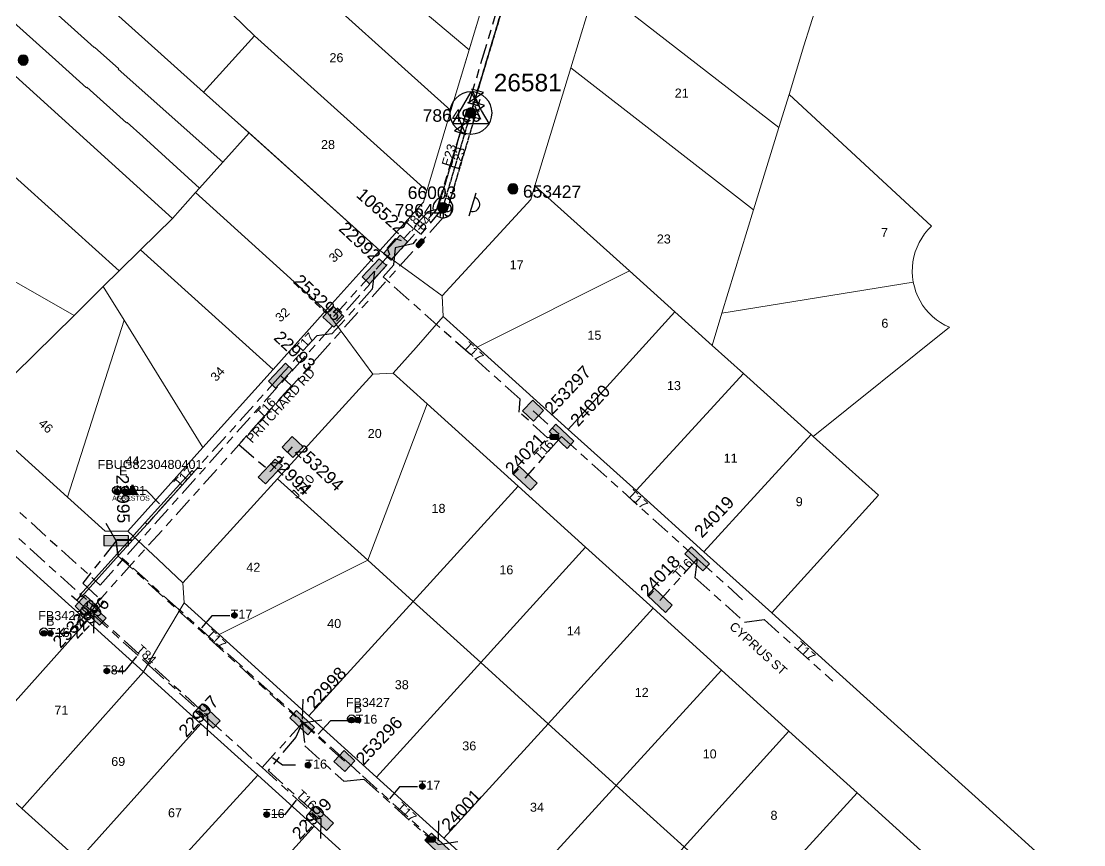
# Model space of a CAD drawing. Header units: metres. Extents: x 303351 to 304687, y 6235874 to 6237126.
# Drawn here: x 304394 to 304606.5, y 6236397.9 to 6236562.5 of the extents above; entities that cross this region are included whole.
import ezdxf
from ezdxf.enums import TextEntityAlignment as Align

# ---------------------------------------------------------------- set-up
doc = ezdxf.new("R2010")
doc.units = ezdxf.units.M
doc.linetypes.add('Cable Exist OH', pattern=[1, 1, 0])
doc.linetypes.add('Cable Exist UG', pattern=[8.2, 4, -1.2, 1.8, -1.2])
doc.layers.get('0').update_dxf_attribs({"color": 6})
for name, color, linetype, lineweight in [('Cadastre Buildings_SP_EXT', 9, 'Continuous', 5), ('Cadastre Land Parcels_SP_EXT', 9, 'Continuous', 5), ('Cadastre Roads_SP_EXT', 9, 'Continuous', 5)]:
    doc.layers.add(name, color=color, linetype=linetype, lineweight=lineweight)
for name, color, linetype in [('Duct_SP_EXT', 7, 'Continuous'), ('Equip_HV_EXT', 7, 'Continuous'), ('Equip_LV_EXT', 7, 'Continuous'), ('Equip_SP_HV_EXT', 7, 'Continuous'), ('Mains_HV_EXT', 7, 'Continuous'), ('Mains_LV_EXT', 7, 'Continuous'), ('Mains_LV_SL_EXT', 7, 'Continuous'), ('Mains_SL_EXT', 7, 'Continuous'), ('Sub_SP_TR_HV_LV_EXT', 7, 'Continuous'), ('SupportsOH_SP_TR_HV_LV_SL_EXT', 7, 'Continuous'), ('SupportsUG_SP_LV_EXT', 7, 'Continuous'), ('SupportsUG_SP_LV_SL_EXT', 7, 'Continuous'), ('Trench_SP_EXT', 7, 'Continuous')]:
    doc.layers.add(name, color=color, linetype=linetype)
doc.styles.add('COLUMN_LABEL', font='arial.ttf')
doc.styles.add('iecARIAL', font='arial.ttf', dxfattribs={"height": 2})
doc.styles.add('iecNAME', font='times.ttf')
doc.styles.add('POLE_LABEL', font='arial.ttf')
doc.styles.get("Standard").update_dxf_attribs({"font": 'arial.ttf'})

# ---------------------------------------------------------------- blocks, each defined once
blk = doc.blocks.new('SUB_POLE_EXT')
blk.add_wipeout([(0, 4.22), (0.42, 4.2), (0.83, 4.14), (1.21, 4.05), (1.62, 3.9), (1.99, 3.72), (2.35, 3.51), (2.68, 3.26), (2.99, 2.99), (3.28, 2.66), (3.52, 2.34), (3.76, 1.92), (3.9, 1.62), (4.04, 1.23), (4.18, 0.63), (4.22, 0), (4.18, -0.61), (4.06, -1.15), (3.9, -1.62), (3.58, -2.24), (3.22, -2.73), (2.97, -3.01), (2.68, -3.26), (2.36, -3.5), (2, -3.72), (1.64, -3.89), (1.25, -4.03), (0.82, -4.14), (0.42, -4.2), (0, -4.22), (-0.41, -4.2), (-0.8, -4.15), (-1.21, -4.05), (-1.62, -3.9), (-1.99, -3.73), (-2.35, -3.51), (-2.68, -3.26), (-2.96, -3.02), (-3.23, -2.72), (-3.51, -2.35), (-3.71, -2.01), (-3.91, -1.6), (-4.05, -1.21), (-4.16, -0.76), (-4.22, -0.14), (-4.21, 0.39), (-4.14, 0.83), (-4.03, 1.27), (-3.9, 1.63), (-3.71, 2.02), (-3.5, 2.37), (-3.28, 2.67), (-2.99, 2.99), (-2.68, 3.27), (-2.33, 3.52), (-1.98, 3.73), (-1.63, 3.9), (-1.2, 4.05), (-0.78, 4.15), (-0.4, 4.21)])
blk.add_line((2.16, 0.48), (2.16, 0.48, 0))
blk.add_lwpolyline([(-4.22, 0, 1), (4.22, 0, 1)], format="xyb", close=True)
blk.add_lwpolyline([(2.14, 0.52), (0, 4.22), (-3.66, -2.11), (3.66, -2.11)], close=True)
for tag, height, flags, p in [('ASSET_NUM', 3.5, 8, (2, 2)), ('STREET_CODE', 0.2, 9, (1.5, 0)), ('CONSTRUCTED_VOLTAGE', 0.2, 9, (1.5, -0.2)), ('OPERATING_VOLTAGE', 0.2, 9, (1.5, -0.6)), ('OPERATED_BY', 0.2, 9, (1.5, -0.8)), ('ORIENTATION', 0.2, 9, (1.5, -1.2)), ('OWNED_BY', 0.2, 9, (1.5, -1.4)), ('SECONDARY_VOLTAGE', 0.2, 9, (1.5, -1.6)), ('STATE', 0.2, 9, (1.5, -1.8)), ('SUBSTATION_TYPE', 0.2, 9, (1.5, -2)), ('NO_PHASES', 0.2, 9, (1.5, -0.4)), ('MAINTAINED_BY', 0.2, 9, (1.5, -1)), ('USAGE', 0.2, 9, (1.5, -2.2)), ('STREETNAME', 0.2, 9, (1.5, -2.8)), ('SUBURB', 0.2, 9, (1.5, -3)), ('Z', 0.2, 1, (1.5, -3.4)), ('LEGEND', 0.2, 9, (1.5, -2.4)), ('LOCATION', 0.2, 9, (1.5, -2.6)), ('NOTES', 0.2, 9, (1.5, -3.2))]:
    blk.add_attdef(tag, text='', height=height, dxfattribs=dict(flags=flags)).set_placement(p, align=Align.MIDDLE_LEFT)
blk = doc.blocks.new('COLUMN_EXT')
blk.add_hatch(color=256).paths.add_polyline_path([(-1.49, 1.48), (-1.49, -1.49), (1.48, -1.49), (1.48, 1.48)])
blk.add_lwpolyline([(-1.49, -1.49), (1.48, -1.49), (1.48, 1.48), (-1.49, 1.48)], close=True)
for tag, height, style, flags, p in [('ASSET_NUM', 2.5, 'COLUMN_LABEL', 8, (2, 2)), ('STRUCTURE_PLANT_NUMBER', 0.2, 'POLE_LABEL', 9, (1.81, 0.03)), ('STREET_CODE', 0.2, 'COLUMN_LABEL', 9, (1.81, -0.2))]:
    blk.add_attdef(tag, text='', height=height, dxfattribs=dict(style=style, flags=flags)).set_placement(p, align=Align.MIDDLE_LEFT)
at = {"flags": 9}
for tag, p in [('COLUMN_TYPE', (1.81, -0.4)), ('OWNED_BY', (1.81, -0.6)), ('STATE', (1.81, -0.8)), ('USAGE', (1.81, -1)), ('STREETNAME', (1.81, -1.6)), ('SUBURB', (1.81, -1.8)), ('LEGEND', (1.81, -1.2)), ('LOCATION', (1.81, -1.4)), ('NOTES', (1.81, -2))]:
    blk.add_attdef(tag, text='', height=0.2, dxfattribs=at).set_placement(p, align=Align.MIDDLE_LEFT)
at = {"flags": 1}
blk.add_attdef('Z', (1.81, -2.35), '', height=0.2, dxfattribs=at)
blk = doc.blocks.new('PILLAR_EXT')
blk.add_hatch(color=256).paths.add_polyline_path([(-2.475, 0.99), (-2.475, -0.99), (2.475, -0.99), (2.475, 0.99)])
blk.add_lwpolyline([(-2.475, -0.99), (2.475, -0.99), (2.475, 0.99), (-2.475, 0.99)], close=True)
at = {"style": 'iecARIAL', "flags": 8}
blk.add_attdef('ASSET_NUM', (1.5, 3.5), '', height=2.5, dxfattribs=at)
for tag, p, flags in [('OWNED_BY', (0, -0.2), 9), ('STATE', (0, -0.4), 9), ('SUPPORT_TYPE', (0, -0.6), 9), ('STREETNAME', (0, -1.8), 9), ('SUBURB', (0, -2), 1), ('USAGE', (0, -0.8), 9), ('LEGEND', (0, -1), 9), ('LOCATION', (0, -1.2), 9), ('NOTES', (0, -1.4), 9), ('PARENT', (0, -1.6), 9)]:
    blk.add_attdef(tag, p, '', height=0.2, dxfattribs=dict(flags=flags))
blk = doc.blocks.new('DUCT_EXT')
blk.add_circle((0, 0.8), 0.8)
at = {"flags": 1}
blk.add_attdef('Z', (0, 0), '', height=0.2, dxfattribs=at)
at = {"flags": 9}
for tag, p in [('DUCT_CODE', (0, 0)), ('XSECT_TYPE', (0, -0.2)), ('STATE', (0, -0.6)), ('FB_REFERENCE', (0, -0.4)), ('NOTES', (0, -0.8))]:
    blk.add_attdef(tag, text='', height=0.2, dxfattribs=at).set_placement(p, align=Align.MIDDLE_LEFT)
blk = doc.blocks.new('LV_OH_LINKS_DISTFUSE_EXT')
for p, q in [((0, 0), (0.96, 0)), ((3.84, 0), (4.8, 0))]:
    blk.add_line(p, q)
blk.add_lwpolyline([(3.84, -1.2), (3.84, 1.2), (0.96, -1.2), (0.96, 1.2)], close=True)
at = {"flags": 9}
for tag, p in [('ACTUAL_STATUS', (0, 0)), ('CONSTRUCTED_VOLTAGE', (0, -0.2)), ('OPERATING_VOLTAGE', (0, -0.6)), ('ORIENTATION', (0, -0.8)), ('OWNED_BY', (0, -1)), ('STATE', (0, -1.2)), ('SWITCH_TYPE', (0, -1.4)), ('NO_PHASES', (0, -0.4)), ('USAGE', (0, -1.6)), ('NOTES', (0, -1.8))]:
    blk.add_attdef(tag, text='', height=0.2, dxfattribs=at).set_placement(p, align=Align.MIDDLE_LEFT)
at = {"flags": 1}
blk.add_attdef('Z', (0, 0), '', height=0.2, dxfattribs=at)
blk = doc.blocks.new('POLE_EXT')
blk.add_hatch(color=256).paths.add_polyline_path([(-1, 0, 1), (1, 0, 1)])
blk.add_lwpolyline([(-1, 0, 1), (1, 0, 1)], format="xyb", close=True)
for tag, height, flags, p in [('pNumber', 2.5, 8, (-17.84, 2.07)), ('OWNED_BY', 0.2, 9, (1.35, -0.4)), ('SPECIAL_USE', 0.2, 9, (1.35, -0.8)), ('STATE', 0.2, 9, (1.35, -1)), ('cLV', 0.2, 9, (1.35, -1.4)), ('hDepth', 0.2, 9, (1.35, -1.6)), ('hDia', 0.2, 9, (1.35, -1.8)), ('cHV', 0.2, 9, (1.35, -2)), ('PARENT', 0.2, 9, (1.35, -0.6)), ('USAGE', 0.2, 9, (1.35, -1.2)), ('LBRACKET', 0.2, 9, (1.35, -2.2)), ('cLinedev', 0.2, 9, (1.35, -3.4)), ('pExisting', 0.2, 9, (1.35, -3.8)), ('LExisting', 0.2, 9, (1.35, -2.4)), ('LANTNUMBER', 0.2, 9, (1.35, -2.6)), ('LOther', 0.2, 9, (1.35, -2.8)), ('LRemove', 0.2, 9, (1.35, -3)), ('LEGEND', 0.2, 9, (1.35, -3.2)), ('LOCATION', 0.2, 9, (1.35, -3.6)), ('PFNUMBER', 0.2, 9, (1.35, -4)), ('NEWPFNUMBER', 0.2, 9, (1.35, -4.2)), ('pFooting', 0.2, 9, (1.35, -4.4)), ('pNew', 0.2, 9, (1.35, -4.6)), ('pRelocate', 0.2, 9, (1.35, -5)), ('pRemove', 0.2, 9, (1.35, -5.2)), ('pReplace', 0.2, 9, (1.35, -5.4)), ('pStay', 0.2, 9, (1.35, -5.6)), ('pType', 0.2, 9, (1.35, -5.8)), ('cspan', 0.2, 9, (1.35, -6)), ('STREETNAME', 0.2, 9, (1.35, -6.2)), ('SUBURB', 0.2, 9, (1.35, -6.4)), ('OPERATED_BY', 0.2, 9, (1.36, -7.01)), ('NOTES', 0.2, 9, (1.35, -6.6)), ('MAINTAINED_BY', 0.2, 9, (1.36, -6.81))]:
    blk.add_attdef(tag, text='', height=height, dxfattribs=dict(flags=flags)).set_placement(p, align=Align.MIDDLE_LEFT)
at = {"style": 'POLE_LABEL'}
for tag, height, flags, p in [('ASSET_NUM', 2.5, 8, (2, 2)), ('STRUCTURE_PLANT_NUMBER', 0.2, 9, (1.35, 0.03)), ('STREET_CODE', 0.2, 9, (1.35, -0.2))]:
    blk.add_attdef(tag, text='', height=height, dxfattribs=dict(at, flags=flags)).set_placement(p, align=Align.MIDDLE_LEFT)
at = {"flags": 1}
blk.add_attdef('Z', (1.35, -7.33), '', height=0.2, dxfattribs=at)
blk = doc.blocks.new('HV_STJ_EXT')
h = blk.add_hatch(color=256)
edge = h.paths.add_edge_path()
edge.add_ellipse((-0.59, 0.13), major_axis=(0.226, 0.226), ratio=1, start_angle=45, end_angle=135)
edge.add_line((-0.91, 0.13), (-0.91, -0.13))
edge.add_ellipse((-0.59, -0.13), major_axis=(0.226, 0.226), ratio=1, start_angle=135, end_angle=225)
edge.add_line((-0.59, -0.45), (0.59, -0.45))
edge.add_ellipse((0.59, -0.13), major_axis=(-0.226, 0.226), ratio=1, start_angle=135, end_angle=225)
edge.add_line((0.91, -0.13), (0.91, 0.13))
edge.add_ellipse((0.59, 0.13), major_axis=(-0.226, 0.226), ratio=1, start_angle=225, end_angle=315)
edge.add_line((0.59, 0.45), (-0.59, 0.45))
blk.add_lwpolyline([(-0.91, 0.13), (-0.91, -0.13, 0.414214), (-0.59, -0.45), (0.59, -0.45, 0.414214), (0.91, -0.13), (0.91, 0.13, 0.414214), (0.59, 0.45), (-0.59, 0.45, 0.414214)], format="xyb", close=True)
for tag, flags, p in [('ORIENTATION', 9, (1.5, 0)), ('Z', 1, (1.5, -0.8)), ('USAGE', 9, (1.5, -0.2)), ('LEGEND', 9, (1.5, -0.4)), ('NOTES', 9, (1.5, -0.6))]:
    blk.add_attdef(tag, text='', height=0.2, dxfattribs=dict(flags=flags)).set_placement(p, align=Align.MIDDLE_LEFT)
blk = doc.blocks.new('LV_STJ_EXT')
h = blk.add_hatch(color=256)
edge = h.paths.add_edge_path()
edge.add_ellipse((-0.59, 0.13), major_axis=(0.226, 0.226), ratio=1, start_angle=45, end_angle=135)
edge.add_line((-0.91, 0.13), (-0.91, -0.13))
edge.add_ellipse((-0.59, -0.13), major_axis=(0.226, 0.226), ratio=1, start_angle=135, end_angle=225)
edge.add_line((-0.59, -0.45), (0.59, -0.45))
edge.add_ellipse((0.59, -0.13), major_axis=(-0.226, 0.226), ratio=1, start_angle=135, end_angle=225)
edge.add_line((0.91, -0.13), (0.91, 0.13))
edge.add_ellipse((0.59, 0.13), major_axis=(-0.226, 0.226), ratio=1, start_angle=225, end_angle=315)
edge.add_line((0.59, 0.45), (-0.59, 0.45))
blk.add_lwpolyline([(-0.91, 0.13), (-0.91, -0.13, 0.414214), (-0.59, -0.45), (0.59, -0.45, 0.414214), (0.91, -0.13), (0.91, 0.13, 0.414214), (0.59, 0.45), (-0.59, 0.45, 0.414214)], format="xyb", close=True)
at = {"flags": 1}
blk.add_attdef('Z', (0, 0), '', height=0.2, dxfattribs=at)
at = {"flags": 9}
for tag, p in [('ORIENTATION', (0, 0)), ('USAGE', (0, -0.2)), ('LEGEND', (0, -0.4)), ('NOTES', (0, -0.6))]:
    blk.add_attdef(tag, text='', height=0.2, dxfattribs=at).set_placement(p, align=Align.MIDDLE_LEFT)
blk = doc.blocks.new('WARNING_FEATURE_EXT')
h = blk.add_hatch(color=2)
h.dxf.hatch_style = 1
h.paths.add_polyline_path([(0, 1.99), (-0.99, 0), (1, 0)])
at = {"color": 18, "true_color": 0x000000}
blk.add_lwpolyline([(-0.99, 0), (0, 1.99), (1, 0)], close=True, dxfattribs=at)
at = {"color": 18, "true_color": 0x000000, "insert": (0, 0.87), "char_height": 1.5, "attachment_point": 5, "line_spacing_factor": 1.5, "style": 'iecNAME'}
blk.add_mtext_dynamic_manual_height_columns('!', width=1.5, gutter_width=4, heights=[0], dxfattribs=at)
at = {"color": 2, "flags": 1}
for tag, p in [('STATE', (1.19, 2.01)), ('HAZMAT_ID', (1.19, 0.72))]:
    blk.add_attdef(tag, p, '', height=0.8, dxfattribs=at)
at = {"color": 2}
blk.add_attdef('WARNING_TYPE', text='', height=1, dxfattribs=at).set_placement((-4.07, -1.22), (4.88, -1.22), align=Align.ALIGNED)
at = {"color": 2, "flags": 1}
blk.add_attdef('WARNING_DESC', text='', height=0.8, dxfattribs=at).set_placement((1.19, -0.56), align=Align.MIDDLE_CENTER)
blk = doc.blocks.new('HV_USL_CLOSED_EXT')
blk.add_line((2.4, 5.5), (-2.4, 5.5))
blk.add_lwpolyline([(1.44, 5.5, 0.414214), (0, 6.94, 0.414214), (-1.44, 5.5)], format="xyb")
for tag, height, flags, p in [('ASSET_NUM', 2.5, 8, (2, 2)), ('STREET_CODE', 0.2, 9, (1.5, 0)), ('ACTUAL_STATUS', 0.2, 9, (1.5, -0.2)), ('CONSTRUCTED_VOLTAGE', 0.2, 9, (1.5, -0.4)), ('OPERATING_VOLTAGE', 0.2, 9, (1.5, -0.8)), ('ORIENTATION', 0.2, 9, (1.5, -1)), ('OWNED_BY', 0.2, 9, (1.5, -1.2)), ('OPERATED_BY', 0.2, 9, (1.5, -1.4)), ('STATE', 0.2, 9, (1.5, -1.8)), ('SWITCH_TYPE', 0.2, 9, (1.5, -2)), ('NO_PHASES', 0.2, 9, (1.5, -0.6)), ('MAINTAINED_BY', 0.2, 9, (1.5, -1.6)), ('USAGE', 0.2, 9, (1.5, -2.2)), ('STREETNAME', 0.2, 9, (1.5, -2.8)), ('SUBURB', 0.2, 9, (1.5, -3)), ('Z', 0.2, 1, (1.5, -3.6)), ('LEGEND', 0.2, 9, (1.5, -2.4)), ('LOCATION', 0.2, 9, (1.5, -2.6)), ('NOTES', 0.2, 9, (1.5, -3.2)), ('LABEL_ALIGNMENT', 0.2, 9, (1.5, -3.4))]:
    blk.add_attdef(tag, text='', height=height, dxfattribs=dict(flags=flags)).set_placement(p, align=Align.MIDDLE_LEFT)
blk = doc.blocks.new('End Shackle_EXT')
at = {"flags": 9}
blk.add_attdef('NOTES', text='', height=0.2, dxfattribs=at).set_placement((0, -1.6), align=Align.MIDDLE_LEFT)
blk.add_wipeout([(0, 0.25), (1.81, 0.25), (1.82, -0.25), (0, -0.25)])
blk.add_line((1.81, -1), (1.81, 1))
at = {"flags": 1}
blk.add_attdef('Z', (0, 0), '', height=0.2, dxfattribs=at)
at = {"flags": 9}
for tag, p in [('CONNECTOR_TYPE', (0, 0)), ('CONSTRUCTED_VOLTAGE', (0, -0.2)), ('OPERATING_VOLTAGE', (0, -0.6)), ('ORIENTATION', (0, -0.8)), ('OWNED_BY', (0, -1)), ('STATE', (0, -1.2)), ('NO_PHASES', (0, -0.4)), ('USAGE', (0, -1.4))]:
    blk.add_attdef(tag, text='', height=0.2, dxfattribs=at).set_placement(p, align=Align.MIDDLE_LEFT)
blk = doc.blocks.new('CABLE_LARGE_EXT')
h = blk.add_hatch(color=256)
edge = h.paths.add_edge_path()
edge.add_arc((0, 0.55), 0.55, 0, 360)
blk.add_circle((0, 0.55), 0.55)
at = {"flags": 1}
blk.add_attdef('Z', (0, 0), '', height=0.2, dxfattribs=at)
at = {"flags": 9}
for tag, p in [('COND_CODE', (0, 0)), ('STATE', (0, -0.4)), ('XSECT_SIZE', (0, -0.6)), ('FB_REFERENCE', (0, -0.2)), ('NOTES', (0, -0.8))]:
    blk.add_attdef(tag, text='', height=0.2, dxfattribs=at).set_placement(p, align=Align.MIDDLE_LEFT)

msp = doc.modelspace()

# ---------------------------------------------------------------- linework, layer by layer
at = {"layer": 'Cadastre Buildings_SP_EXT', "linetype": 'Continuous'}
msp.add_lwpolyline([(304555.58, 6236573.7), (304518.78, 6236602.33), (304513.83, 6236585.98), (304508.9, 6236569.7), (304545.51, 6236541.29), (304547.6, 6236547.89), (304550.53, 6236557.58), (304555.58, 6236573.7)], close=True, dxfattribs=at)
at = {"layer": 'Cadastre Land Parcels_SP_EXT', "linetype": 'Continuous'}
for points in [[(304445.92, 6236588.53), (304483.61, 6236556.82), (304487.22, 6236568.81), (304449.58, 6236598.12), (304448.99, 6236598.57), (304445.92, 6236588.53)], [(304436.2, 6236563.95), (304402.17, 6236594.21), (304397.31, 6236578.18), (304430.5, 6236548.38), (304440.64, 6236559.6), (304436.2, 6236563.95)], [(304397.31, 6236578.18), (304394.74, 6236569.73), (304401.39, 6236563.76), (304408.62, 6236557.27), (304408.7, 6236557.36), (304413.52, 6236553.03), (304413.44, 6236552.94), (304434.34, 6236534.33), (304439.62, 6236540.19), (304437.36, 6236542.23), (304430.5, 6236548.38), (304397.31, 6236578.18)], [(304401.39, 6236563.76), (304394.74, 6236569.73), (304392.96, 6236563.85), (304392.5, 6236562.34), (304401.53, 6236554.23), (304407.09, 6236549.24), (304407.17, 6236549.33), (304415.09, 6236542.22), (304415.18, 6236542.31), (304418.33, 6236539.49), (304429.66, 6236529.14), (304434.34, 6236534.33), (304413.44, 6236552.94), (304413.52, 6236553.03), (304408.7, 6236557.36), (304408.62, 6236557.27), (304401.39, 6236563.76)], [(304545.51, 6236541.29), (304508.9, 6236569.7), (304503.91, 6236553.22), (304540.48, 6236524.86), (304545.51, 6236541.29)], [(304401.53, 6236554.23), (304392.5, 6236562.34), (304390.01, 6236554.12), (304424.3, 6236523.11), (304428.87, 6236528.27), (304429.66, 6236529.14), (304418.33, 6236539.49), (304415.18, 6236542.31), (304415.09, 6236542.22), (304407.17, 6236549.33), (304407.09, 6236549.24), (304401.53, 6236554.23)], [(304475.11, 6236528.62), (304440.64, 6236559.6), (304430.5, 6236548.38), (304437.36, 6236542.23), (304465.75, 6236516.68), (304474.46, 6236526.38), (304475.11, 6236528.62)], [(304417.9, 6236516.82), (304424.3, 6236523.11), (304390.01, 6236554.12), (304385.18, 6236538.2), (304413.63, 6236512.63), (304417.9, 6236516.82)], [(304572.36, 6236510.4), (304572.25, 6236511.41), (304572.19, 6236512.43), (304572.22, 6236513.44), (304572.32, 6236514.46), (304572.52, 6236515.46), (304572.79, 6236516.43), (304573.15, 6236517.39), (304573.58, 6236518.31), (304574.09, 6236519.19), (304574.67, 6236520.03), (304575.31, 6236520.81), (304576.02, 6236521.54), (304547.6, 6236547.89), (304545.51, 6236541.29), (304540.48, 6236524.86), (304534.12, 6236504.15), (304572.36, 6236510.4)], [(304465.74, 6236516.68), (304439.62, 6236540.19), (304434.34, 6236534.33), (304429.66, 6236529.14), (304428.87, 6236528.27), (304454.96, 6236504.69), (304465.74, 6236516.68)], [(304410.42, 6236509.47), (304413.63, 6236512.63), (304385.18, 6236538.2), (304379.14, 6236518.25), (304404.58, 6236503.73), (304410.42, 6236509.47)], [(304515.64, 6236512.65), (304496.76, 6236529.65), (304495.93, 6236526.91), (304478.19, 6236507.62), (304478.43, 6236503.48), (304485.2, 6236497.37), (304515.64, 6236512.65)], [(304454.96, 6236504.69), (304428.87, 6236528.27), (304424.3, 6236523.11), (304417.9, 6236516.82), (304444.39, 6236492.94), (304454.96, 6236504.69)], [(304404.58, 6236503.73), (304379.14, 6236518.25), (304373.51, 6236499.71), (304375.51, 6236492.53), (304384.71, 6236484.2), (304404.58, 6236503.73)], [(304444.39, 6236492.94), (304417.9, 6236516.82), (304413.63, 6236512.63), (304410.42, 6236509.47), (304414.58, 6236502.78), (304430.37, 6236477.35), (304444.39, 6236492.94)], [(304524.72, 6236504.46), (304515.64, 6236512.65), (304485.2, 6236497.37), (304503.4, 6236480.95), (304524.72, 6236504.46)], [(304414.58, 6236502.78), (304410.42, 6236509.47), (304404.58, 6236503.73), (304384.71, 6236484.2), (304403.25, 6236467.42), (304414.58, 6236502.78)], [(304579.64, 6236501.36), (304578.73, 6236501.79), (304577.86, 6236502.29), (304577.03, 6236502.87), (304576.26, 6236503.51), (304575.54, 6236504.21), (304574.88, 6236504.97), (304574.28, 6236505.78), (304573.76, 6236506.64), (304573.3, 6236507.53), (304572.92, 6236508.47), (304572.62, 6236509.43), (304572.36, 6236510.4), (304534.12, 6236504.15), (304532.2, 6236497.73), (304538.44, 6236492.11), (304551.96, 6236479.93), (304552.4, 6236479.53), (304579.64, 6236501.36)], [(304538.44, 6236492.11), (304532.2, 6236497.73), (304524.72, 6236504.46), (304503.4, 6236480.95), (304516.96, 6236468.72), (304538.44, 6236492.11)], [(304430.37, 6236477.35), (304414.58, 6236502.78), (304403.25, 6236467.42), (304410.8, 6236460.59), (304415.32, 6236460.62), (304430.37, 6236477.35)], [(304475.19, 6236486.06), (304468.42, 6236492.18), (304464.34, 6236492.01), (304445.3, 6236471.08), (304463.31, 6236454.77), (304475.19, 6236486.06)], [(304551.96, 6236479.93), (304538.44, 6236492.11), (304516.96, 6236468.72), (304530.54, 6236456.46), (304551.96, 6236479.93)], [(304493.37, 6236469.61), (304475.19, 6236486.06), (304463.31, 6236454.77), (304472.37, 6236446.56), (304493.37, 6236469.61)], [(304552.4, 6236479.53), (304551.96, 6236479.93), (304530.54, 6236456.46), (304544.09, 6236444.25), (304565.48, 6236467.76), (304552.4, 6236479.53)], [(304463.31, 6236454.77), (304445.3, 6236471.08), (304426.35, 6236450.24), (304426.61, 6236446.28), (304433.6, 6236439.95), (304463.31, 6236454.77)], [(304506.88, 6236457.4), (304493.37, 6236469.61), (304472.37, 6236446.56), (304485.9, 6236434.31), (304506.88, 6236457.4)], [(304403.49, 6236446), (304391.57, 6236456.77), (304380.88, 6236432.82), (304375.93, 6236421.64), (304382.84, 6236415.4), (304407.2, 6236442.64), (304403.49, 6236446)], [(304520.38, 6236445.18), (304506.88, 6236457.4), (304485.9, 6236434.31), (304499.37, 6236422.11), (304520.38, 6236445.18)], [(304472.37, 6236446.56), (304463.31, 6236454.77), (304433.6, 6236439.95), (304451.54, 6236423.69), (304472.37, 6236446.56)], [(304485.9, 6236434.31), (304472.37, 6236446.56), (304451.54, 6236423.69), (304465.09, 6236411.42), (304485.9, 6236434.31)], [(304534.06, 6236432.81), (304520.38, 6236445.18), (304499.37, 6236422.11), (304513, 6236409.76), (304534.06, 6236432.81)], [(304418.45, 6236432.48), (304407.2, 6236442.64), (304382.84, 6236415.4), (304394.15, 6236405.19), (304418.45, 6236432.48)], [(304375.93, 6236421.64), (304354.63, 6236440.88), (304325.68, 6236344.48), (304576.95, 6236117.39), (304606.49, 6236213.5), (304553.98, 6236260.84), (304541.24, 6236272.37), (304530.02, 6236282.5), (304518.74, 6236292.69), (304507.32, 6236302.99), (304496, 6236313.22), (304484.69, 6236323.43), (304473.25, 6236333.76), (304462.26, 6236343.69), (304450.92, 6236353.92), (304439.47, 6236364.27), (304428.14, 6236374.49), (304416.68, 6236384.84), (304405.54, 6236394.9), (304394.15, 6236405.19), (304382.84, 6236415.4), (304375.93, 6236421.64)], [(304499.37, 6236422.11), (304485.9, 6236434.31), (304465.09, 6236411.42), (304478.53, 6236399.23), (304499.37, 6236422.11)], [(304429.96, 6236422.08), (304418.45, 6236432.48), (304394.15, 6236405.19), (304405.54, 6236394.9), (304429.96, 6236422.08)], [(304547.53, 6236420.64), (304534.06, 6236432.81), (304513, 6236409.76), (304526.56, 6236397.48), (304547.53, 6236420.64)], [(304441.32, 6236411.82), (304429.96, 6236422.08), (304405.54, 6236394.9), (304416.68, 6236384.84), (304441.32, 6236411.82)], [(304513, 6236409.76), (304499.37, 6236422.11), (304478.53, 6236399.23), (304492.12, 6236386.91), (304513, 6236409.76)], [(304561.15, 6236408.31), (304547.53, 6236420.64), (304526.56, 6236397.48), (304540.15, 6236385.18), (304561.15, 6236408.31)], [(304452.62, 6236401.61), (304441.32, 6236411.82), (304416.68, 6236384.84), (304428.14, 6236374.49), (304452.62, 6236401.61)], [(304526.56, 6236397.48), (304513, 6236409.76), (304492.12, 6236386.91), (304505.78, 6236374.54), (304526.56, 6236397.48)], [(304464.02, 6236391.31), (304452.62, 6236401.61), (304428.14, 6236374.49), (304439.47, 6236364.27), (304464.02, 6236391.31)]]:
    msp.add_lwpolyline(points, close=True, dxfattribs=at)
at = {"layer": 'Cadastre Roads_SP_EXT', "linetype": 'Continuous'}
for points in [[(304464.34, 6236492.01), (304459.34, 6236498.78), (304454.96, 6236504.69), (304444.39, 6236492.93), (304430.37, 6236477.35), (304415.32, 6236460.62), (304421.38, 6236454.92), (304426.35, 6236450.24), (304445.3, 6236471.08), (304464.34, 6236492.01)], [(304485.2, 6236497.37), (304478.43, 6236503.48), (304472.97, 6236497.32), (304468.42, 6236492.18), (304475.19, 6236486.06), (304493.37, 6236469.61), (304506.88, 6236457.4), (304520.38, 6236445.18), (304534.06, 6236432.81), (304547.53, 6236420.64), (304561.15, 6236408.31), (304574.68, 6236396.08), (304588.18, 6236383.87), (304597.93, 6236375.05), (304600.31, 6236383.41), (304602.6, 6236391.45), (304584.75, 6236407.55), (304571.3, 6236419.69), (304557.67, 6236431.99), (304544.09, 6236444.25), (304530.54, 6236456.46), (304516.96, 6236468.72), (304503.4, 6236480.95), (304485.2, 6236497.37)]]:
    msp.add_lwpolyline(points, close=True, dxfattribs=at)
msp.add_lwpolyline([(304492.12, 6236386.91), (304478.53, 6236399.23), (304465.09, 6236411.42), (304451.54, 6236423.69), (304433.6, 6236439.95), (304433.6, 6236439.95), (304426.61, 6236446.28), (304422.76, 6236439.78), (304418.45, 6236432.48), (304429.96, 6236422.08), (304441.32, 6236411.82), (304452.62, 6236401.61), (304464.02, 6236391.31)], dxfattribs=at)
at = {"layer": 'Duct_SP_EXT'}
for p, q in [((304418.83, 6236462.33), (304428.2, 6236472.71)), ((304419.18, 6236462.01), (304428.56, 6236472.39)), ((304428.2, 6236472.71), (304428.38, 6236472.55)), ((304428.56, 6236472.39), (304428.38, 6236472.55)), ((304413.26, 6236456.16), (304418.83, 6236462.33)), ((304413.61, 6236455.84), (304419.18, 6236462.01)), ((304418.83, 6236462.33), (304419, 6236462.17)), ((304419.18, 6236462.01), (304419, 6236462.17)), ((304405.72, 6236447.8), (304413.26, 6236456.16)), ((304406.08, 6236447.48), (304413.61, 6236455.84)), ((304413.26, 6236456.16), (304413.44, 6236456)), ((304413.26, 6236456.16), (304413.44, 6236456)), ((304413.61, 6236455.84), (304413.44, 6236456)), ((304413.61, 6236455.84), (304413.44, 6236456)), ((304405.72, 6236447.8), (304405.9, 6236447.64)), ((304406.08, 6236447.48), (304405.9, 6236447.64))]:
    msp.add_line(p, q, dxfattribs=at)
for points in [[(304415.89, 6236468.76), (304419.02, 6236468.78), (304421.7, 6236466.08)], [(304400.86, 6236440.23), (304403.5, 6236440.19), (304407.43, 6236444.46)], [(304435.72, 6236443.7), (304432.11, 6236443.65), (304430.09, 6236441.26)], [(304412.16, 6236432.7), (304414.8, 6236432.65), (304417.12, 6236435.53)], [(304459.35, 6236422.71), (304455.88, 6236422.71), (304453.43, 6236420.04)], [(304448.87, 6236413.83), (304446.26, 6236413.8), (304444.26, 6236415.29)], [(304473.29, 6236409.51), (304469.68, 6236409.47), (304467.65, 6236407.08)], [(304444.13, 6236404), (304446.77, 6236403.95), (304449.09, 6236406.83)]]:
    msp.add_lwpolyline(points, dxfattribs=at)
at = {"layer": 'Mains_HV_EXT', "linetype": 'Continuous'}
msp.add_lwpolyline([(304478.38, 6236523.23, 0.79108), (304479.16, 6236527.12)], format="xyb", dxfattribs=at)
at = {"layer": 'Mains_HV_EXT', "linetype": 'Cable Exist UG'}
for points in [[(304478.35, 6236525.24), (304478.43, 6236523.28), (304478.43, 6236523.28), (304473.8, 6236518.15)], [(304292.28, 6236440.69), (304304.35, 6236444.24), (304331.56, 6236455.45), (304341.17, 6236454.98), (304377.52, 6236473.59), (304408.54, 6236445.57), (304453.2, 6236495.26), (304473.8, 6236518.15)]]:
    msp.add_lwpolyline(points, dxfattribs=at)
at = {"layer": 'Mains_LV_EXT', "linetype": 'Continuous'}
for points in [[(304477.95, 6236527.2, 0.431731), (304476.42, 6236524.74)], [(304477.19, 6236523.59, 0.91393), (304479.76, 6236526.68)]]:
    msp.add_lwpolyline(points, format="xyb", dxfattribs=at)
at = {"layer": 'Mains_LV_EXT', "linetype": 'Cable Exist UG'}
for points in [[(304478.35, 6236525.24), (304475.35, 6236524.46), (304470.08, 6236518.6), (304468.82, 6236519.03), (304467.17, 6236517.19), (304467.66, 6236515.91), (304464.64, 6236512.55)], [(304478.35, 6236525.24), (304472.31, 6236518), (304472.31, 6236518), (304468.82, 6236517.2)], [(304500.63, 6236479.41), (304499.29, 6236479.27), (304499.29, 6236479.27), (304493.6, 6236484.4), (304493.77, 6236486.95), (304493.77, 6236486.95), (304483.86, 6236495.88), (304466.39, 6236511.42), (304466.39, 6236511.42), (304468.55, 6236513.82), (304468.87, 6236517.25)], [(304464.64, 6236512.55), (304464.19, 6236508.96), (304456.15, 6236500.03), (304453.12, 6236499.66), (304445.87, 6236491.69)], [(304445.87, 6236491.69), (304416.22, 6236458.71), (304413, 6236458.69)], [(304445.87, 6236491.69), (304448.08, 6236489.66), (304437.54, 6236477.94), (304443.82, 6236472.52)], [(304502.06, 6236479.55), (304494.72, 6236471.18)], [(304502.06, 6236479.55), (304529.2, 6236455.07)], [(304413, 6236458.69), (304406.33, 6236450.17), (304410.51, 6236446.4), (304408.54, 6236444.21)], [(304413, 6236458.69), (304413.35, 6236455.69), (304450.19, 6236422.3)], [(304529.2, 6236455.07), (304521.72, 6236446.76)], [(304529.2, 6236455.07), (304528.74, 6236451.36), (304538.64, 6236442.43), (304542.56, 6236442.93), (304556.33, 6236430.6)], [(304408.54, 6236444.21), (304431.3, 6236423.66)], [(304450.19, 6236422.3), (304448.93, 6236419.39), (304443.38, 6236412.74), (304453.96, 6236403.19)], [(304450.19, 6236422.3), (304450.73, 6236417.68), (304458.51, 6236410.64), (304462.56, 6236411.01), (304475.93, 6236398.97)]]:
    msp.add_lwpolyline(points, dxfattribs=at)
at = {"layer": 'Mains_LV_SL_EXT', "linetype": 'Cable Exist UG'}
for points in [[(304464.64, 6236512.55), (304456.45, 6236503.45)], [(304496.38, 6236484.68), (304502.06, 6236479.55)], [(304443.82, 6236472.52), (304448.29, 6236477.43)], [(304529.2, 6236455.07), (304538.74, 6236446.47)], [(304408.54, 6236444.21), (304406.91, 6236445.67)], [(304458.66, 6236414.63), (304450.19, 6236422.3)]]:
    msp.add_lwpolyline(points, dxfattribs=at)
at = {"layer": 'Trench_SP_EXT', "linetype": 'Cable Exist UG'}
for points in [[(304413, 6236458.69), (304410.73, 6236462.64)], [(304450.4, 6236422.44), (304432.46, 6236438.69), (304425.47, 6236445.02), (304413.32, 6236455.96), (304413, 6236458.69)], [(304413.1, 6236458.9), (304416.07, 6236458.91)], [(304404.11, 6236447.74), (304405.14, 6236446.81)], [(304405.9, 6236447.64), (304405.14, 6236446.81)], [(304405.14, 6236446.81), (304408.33, 6236443.93)], [(304408.54, 6236444.21), (304403.97, 6236443.54)], [(304408.33, 6236443.93), (304419.59, 6236433.74), (304419.59, 6236433.74), (304431.1, 6236423.35)], [(304408.54, 6236444.21), (304408.43, 6236439.51)], [(304450.31, 6236427), (304450.19, 6236422.3)], [(304431.3, 6236423.66), (304426.73, 6236422.98)], [(304431.1, 6236423.35), (304442.18, 6236413.34)], [(304431.3, 6236423.66), (304431.18, 6236418.96)], [(304450.4, 6236422.44), (304442.18, 6236413.34)], [(304450.19, 6236422.3), (304454.76, 6236422.98)], [(304458.8, 6236414.82), (304450.4, 6236422.44)], [(304477.38, 6236397.99), (304461.8, 6236412.1), (304458.8, 6236414.82)], [(304442.18, 6236413.34), (304453.76, 6236402.87)], [(304453.96, 6236403.19), (304449.39, 6236402.51)], [(304453.96, 6236403.19), (304453.84, 6236398.49)], [(304477.49, 6236402.69), (304477.38, 6236397.99)], [(304477.38, 6236397.99), (304481.95, 6236398.66)]]:
    msp.add_lwpolyline(points, dxfattribs=at)

# ---------------------------------------------------------------- block references
at = {"layer": 'Duct_SP_EXT'}
ref = msp.add_blockref('WARNING_FEATURE_EXT', (304416.28, 6236467.91), dxfattribs=at)
ref.add_attrib('WARNING_TYPE', 'ASBESTOS', (304412.21, 6236466.69), dxfattribs={"layer": '0', "color": 2, "height": 1})
for name, p in [('DUCT_EXT', (304413.1, 6236467.93)), ('CABLE_LARGE_EXT', (304413.1, 6236467.93)), ('DUCT_EXT', (304414.78, 6236467.91)), ('CABLE_LARGE_EXT', (304414.78, 6236467.91)), ('CABLE_LARGE_EXT', (304436.66, 6236443.23)), ('DUCT_EXT', (304398.56, 6236439.64)), ('CABLE_LARGE_EXT', (304398.56, 6236439.64)), ('CABLE_LARGE_EXT', (304399.84, 6236439.63)), ('CABLE_LARGE_EXT', (304411.14, 6236432.1)), ('DUCT_EXT', (304460.07, 6236422.28)), ('CABLE_LARGE_EXT', (304460.07, 6236422.28)), ('CABLE_LARGE_EXT', (304461.35, 6236422.28)), ('CABLE_LARGE_EXT', (304451.39, 6236413.27)), ('CABLE_LARGE_EXT', (304474.22, 6236409.04)), ('CABLE_LARGE_EXT', (304443.11, 6236403.4))]:
    msp.add_blockref(name, p, dxfattribs=at)
at = {"layer": 'Equip_HV_EXT', "rotation": 47.94605809405461}
msp.add_blockref('HV_STJ_EXT', (304473.8, 6236518.15), dxfattribs=at)
at = {"layer": 'Equip_LV_EXT'}
for p in [(304500.63, 6236479.41), (304475.93, 6236398.97)]:
    msp.add_blockref('LV_STJ_EXT', p, dxfattribs=at)
at = {"layer": 'Equip_SP_HV_EXT'}
ref = msp.add_blockref('HV_USL_CLOSED_EXT', (304479.02, 6236527.5), dxfattribs=dict(at, rotation=253.186028131502))
ref.add_attrib('ASSET_NUM', '66003', dxfattribs={"layer": '0', "height": 2.5}).set_placement((304481.02, 6236528.25), align=Align.MIDDLE_RIGHT)
at = {"layer": 'Sub_SP_TR_HV_LV_EXT'}
ref = msp.add_blockref('SUB_POLE_EXT', (304483.95, 6236544.19), dxfattribs=at)
ref.add_attrib('ASSET_NUM', '26581', dxfattribs={"layer": '0', "height": 3.5}).set_placement((304502.1, 6236550.27), align=Align.MIDDLE_RIGHT)
at = {"layer": 'SupportsOH_SP_TR_HV_LV_SL_EXT'}
msp.add_blockref('POLE_EXT', (304394.43, 6236554.76), dxfattribs=at)
ref = msp.add_blockref('POLE_EXT', (304492.36, 6236529.03), dxfattribs=dict(at, rotation=359.6989788879201))
ref.add_attrib('ASSET_NUM', '653427', dxfattribs={"layer": '0', "height": 2.5, "rotation": 359.4761, "style": 'POLE_LABEL'}).set_placement((304494.36, 6236529.78), align=Align.TOP_LEFT)
ref = msp.add_blockref('POLE_EXT', (304478.35, 6236525.24), dxfattribs=at)
ref.add_attrib('ASSET_NUM', '786449', dxfattribs={"layer": '0', "height": 2.5, "style": 'POLE_LABEL'}).set_placement((304480.35, 6236525.99), align=Align.TOP_RIGHT)
at = {"layer": 'SupportsUG_SP_LV_EXT'}
ref = msp.add_blockref('PILLAR_EXT', (304468.87, 6236517.25), dxfattribs=dict(at, rotation=48.03711383147969))
ref.add_attrib('ASSET_NUM', '106522', dxfattribs={"layer": '0', "height": 2.5, "rotation": 318.3355, "style": 'iecARIAL'}).set_placement((304470.37, 6236520.75), align=Align.MIDDLE_RIGHT)
ref = msp.add_blockref('PILLAR_EXT', (304464.64, 6236512.55), dxfattribs=dict(at, rotation=226.8592324772249))
ref.add_attrib('ASSET_NUM', '22992', dxfattribs={"layer": '0', "height": 2.5, "rotation": 316.8955, "style": 'iecARIAL'}).set_placement((304466.14, 6236516.05), align=Align.TOP_RIGHT)
ref = msp.add_blockref('PILLAR_EXT', (304445.87, 6236491.69), dxfattribs=dict(at, rotation=226.8619335639732))
ref.add_attrib('ASSET_NUM', '22993', dxfattribs={"layer": '0', "height": 2.5, "rotation": 316.8982, "style": 'iecARIAL'}).set_placement((304447.37, 6236495.19), align=Align.BOTTOM_CENTER)
ref = msp.add_blockref('PILLAR_EXT', (304502.06, 6236479.55), dxfattribs=dict(at, rotation=136.7331713836462))
ref.add_attrib('ASSET_NUM', '24020', dxfattribs={"layer": '0', "height": 2.5, "rotation": 46.8422, "style": 'iecARIAL'}).set_placement((304503.56, 6236483.05), align=Align.TOP_LEFT)
ref = msp.add_blockref('PILLAR_EXT', (304494.72, 6236471.18), dxfattribs=dict(at, rotation=316.7366935496939))
ref.add_attrib('ASSET_NUM', '24021', dxfattribs={"layer": '0', "height": 2.5, "rotation": 46.7729, "style": 'iecARIAL'}).set_placement((304496.22, 6236474.68), align=Align.BOTTOM_CENTER)
ref = msp.add_blockref('PILLAR_EXT', (304443.82, 6236472.52), dxfattribs=dict(at, rotation=46.61175365616431))
ref.add_attrib('ASSET_NUM', '22994', dxfattribs={"layer": '0', "height": 2.5, "rotation": 316.5752, "style": 'iecARIAL'}).set_placement((304445.32, 6236476.02), align=Align.TOP_LEFT)
ref = msp.add_blockref('PILLAR_EXT', (304413, 6236458.69), dxfattribs=dict(at, rotation=179.1800493541637))
ref.add_attrib('ASSET_NUM', '22995', dxfattribs={"layer": '0', "height": 2.5, "rotation": 271.2489, "style": 'iecARIAL'}).set_placement((304414.5, 6236462.19), align=Align.MIDDLE_RIGHT)
ref = msp.add_blockref('PILLAR_EXT', (304529.2, 6236455.07), dxfattribs=dict(at, rotation=136.735172188645))
ref.add_attrib('ASSET_NUM', '24019', dxfattribs={"layer": '0', "height": 2.5, "rotation": 46.8441, "style": 'iecARIAL'}).set_placement((304530.7, 6236458.57), align=Align.BOTTOM_LEFT)
ref = msp.add_blockref('PILLAR_EXT', (304521.72, 6236446.76), dxfattribs=dict(at, rotation=316.7360933081942))
ref.add_attrib('ASSET_NUM', '24018', dxfattribs={"layer": '0', "height": 2.5, "rotation": 46.7723, "style": 'iecARIAL'}).set_placement((304523.22, 6236450.26), align=Align.BOTTOM_CENTER)
ref = msp.add_blockref('PILLAR_EXT', (304408.54, 6236444.21), dxfattribs=dict(at, rotation=316.7694067114254))
ref.add_attrib('ASSET_NUM', '22996', dxfattribs={"layer": '0', "height": 2.5, "rotation": 46.8056, "style": 'iecARIAL'}).set_placement((304410.04, 6236447.71), align=Align.TOP_RIGHT)
ref = msp.add_blockref('PILLAR_EXT', (304450.19, 6236422.3), dxfattribs=dict(at, rotation=136.6071206687174))
ref.add_attrib('ASSET_NUM', '22998', dxfattribs={"layer": '0', "height": 2.5, "rotation": 46.7159, "style": 'iecARIAL'}).set_placement((304451.69, 6236425.8), align=Align.MIDDLE_LEFT)
ref = msp.add_blockref('PILLAR_EXT', (304431.3, 6236423.66), dxfattribs=dict(at, rotation=316.7688064699257))
ref.add_attrib('ASSET_NUM', '22997', dxfattribs={"layer": '0', "height": 2.5, "rotation": 46.805, "style": 'iecARIAL'}).set_placement((304432.8, 6236427.16), align=Align.MIDDLE_RIGHT)
ref = msp.add_blockref('PILLAR_EXT', (304477.19, 6236397.84), dxfattribs=dict(at, rotation=136.6081210712168))
ref.add_attrib('ASSET_NUM', '24001', dxfattribs={"layer": '0', "height": 2.5, "rotation": 46.7164, "style": 'iecARIAL'}).set_placement((304478.69, 6236401.34), align=Align.MIDDLE_LEFT)
ref = msp.add_blockref('PILLAR_EXT', (304453.96, 6236403.19), dxfattribs=dict(at, rotation=316.7684063089259))
ref.add_attrib('ASSET_NUM', '22999', dxfattribs={"layer": '0', "height": 2.5, "rotation": 46.8046, "style": 'iecARIAL'}).set_placement((304455.46, 6236406.69), align=Align.MIDDLE_RIGHT)
at = {"layer": 'SupportsUG_SP_LV_SL_EXT'}
ref = msp.add_blockref('COLUMN_EXT', (304456.45, 6236503.45), dxfattribs=dict(at, rotation=226.861033201724))
ref.add_attrib('ASSET_NUM', '253295', dxfattribs={"layer": '0', "height": 2.5, "rotation": 316.7587, "style": 'COLUMN_LABEL'}).set_placement((304458.45, 6236504.2), align=Align.TOP_RIGHT)
ref = msp.add_blockref('COLUMN_EXT', (304496.38, 6236484.68), dxfattribs=dict(at, rotation=136.7331713836462))
ref.add_attrib('ASSET_NUM', '253297', dxfattribs={"layer": '0', "height": 2.5, "rotation": 46.7041, "style": 'COLUMN_LABEL'}).set_placement((304498.38, 6236485.43), align=Align.TOP_LEFT)
ref = msp.add_blockref('COLUMN_EXT', (304448.29, 6236477.43), dxfattribs=dict(at, rotation=46.61175365616431))
ref.add_attrib('ASSET_NUM', '253294', dxfattribs={"layer": '0', "height": 2.5, "rotation": 316.6953, "style": 'COLUMN_LABEL'}).set_placement((304450.29, 6236478.18), align=Align.TOP_LEFT)
ref = msp.add_blockref('COLUMN_EXT', (304406.91, 6236445.67), dxfattribs=dict(at, rotation=316.7711073834315))
ref.add_attrib('ASSET_NUM', '253293', dxfattribs={"layer": '0', "height": 2.5, "rotation": 47.087, "style": 'COLUMN_LABEL'}).set_placement((304408.91, 6236446.42), align=Align.MIDDLE_RIGHT)
ref = msp.add_blockref('COLUMN_EXT', (304458.66, 6236414.63), dxfattribs=dict(at, rotation=136.6051198637186))
ref.add_attrib('ASSET_NUM', '253296', dxfattribs={"layer": '0', "height": 2.5, "rotation": 46.6337, "style": 'COLUMN_LABEL'}).set_placement((304460.66, 6236415.38), align=Align.TOP_LEFT)

# ---------------------------------------------------------------- texts
at = {"layer": 'Cadastre Land Parcels_SP_EXT'}
for s, p in [('26', (304455.66, 6236554.34)), ('21', (304524.7, 6236547.27)), ('28', (304453.97, 6236536.98)), ('7', (304565.95, 6236519.38)), ('23', (304521.12, 6236518.1)), ('17', (304491.69, 6236512.95)), ('6', (304566.02, 6236501.26)), ('15', (304507.24, 6236498.86)), ('13', (304523.15, 6236488.79)), ('20', (304463.31, 6236479.22)), ('44', (304414.87, 6236473.75)), ('11', (304534.48, 6236474.3)), ('9', (304548.9, 6236465.59)), ('18', (304476.06, 6236464.25)), ('42', (304439.04, 6236452.47)), ('16', (304489.63, 6236451.97)), ('40', (304455.21, 6236441.25)), ('14', (304503.13, 6236439.75)), ('38', (304468.72, 6236429)), ('12', (304516.7, 6236427.47)), ('71', (304400.66, 6236423.93)), ('36', (304482.22, 6236416.77)), ('10', (304530.29, 6236415.17)), ('69', (304412.02, 6236413.66)), ('34', (304495.76, 6236404.51)), ('67', (304423.37, 6236403.41)), ('8', (304543.85, 6236402.9))]:
    msp.add_text(s, height=1.8, dxfattribs=at).set_placement(p)
for s, rotation, p in [('30', 41.6175, (304456.51, 6236514.16)), ('32', 41.6232, (304445.8, 6236502.25)), ('34', 48.0342, (304433.02, 6236490.38)), ('46', 317.8586, (304397.31, 6236481.89))]:
    msp.add_text(s, height=1.8, rotation=rotation, dxfattribs=at).set_placement(p)
at = {"layer": 'Cadastre Roads_SP_EXT'}
for s, rotation, p in [('PRITCHARD RD', 47.8767, (304440.19, 6236478.07)), ('CYPRUS ST', 317.9085, (304535.48, 6236441.3))]:
    msp.add_text(s, height=1.8, rotation=rotation, dxfattribs=at).set_placement(p)
at = {"layer": 'Duct_SP_EXT'}
for s, p in [('FBUG8230480401', (304409.3, 6236473.04)), ('E', (304413.58, 6236471.74)), ('U21', (304412.42, 6236467.8)), ('U21', (304414.4, 6236467.84)), ('FB3427', (304397.42, 6236442.81)), ('T17', (304435.91, 6236443.09)), ('B', (304399, 6236441.69)), ('T16', (304399.38, 6236439.46)), ('T84', (304410.39, 6236431.96)), ('FB3427', (304458.93, 6236425.46)), ('B', (304460.51, 6236424.34)), ('T16', (304460.89, 6236422.11)), ('T16', (304450.84, 6236413.14)), ('T17', (304473.48, 6236408.9)), ('T16', (304442.37, 6236403.26))]:
    msp.add_text(s, height=1.8, dxfattribs=at).set_placement(p)
at = {"layer": 'Mains_HV_EXT'}
msp.add_text('J510', height=1.8, rotation=47.0293, dxfattribs=at).set_placement((304449.11, 6236466.92))
at = {"layer": 'Mains_LV_EXT'}
for s, rotation, p in [('E23', 73.4929, (304479.78, 6236533.38)), ('E23', 73.4901, (304481.55, 6236532.75)), ('T84', 48.0368, (304471.86, 6236520.58)), ('T84', 49.3477, (304473.35, 6236519.42)), ('T17', 46.9335, (304449.89, 6236496.07)), ('T17', 316.9359, (304482.28, 6236497.32)), ('T16', 46.9344, (304442.15, 6236483.06)), ('T16', 47.6234, (304497.73, 6236474.62)), ('T17', 46.9348, (304425.66, 6236469.21)), ('T17', 316.8077, (304515.12, 6236467.78)), ('T16', 46.9337, (304525.48, 6236450.93)), ('T17', 316.6786, (304430.82, 6236439.86)), ('T84', 317.9056, (304416.83, 6236436.72)), ('T17', 316.8073, (304548.64, 6236437.45)), ('T16', 316.7708, (304448.89, 6236407.76)), ('T17', 316.6789, (304468.89, 6236405.27))]:
    msp.add_text(s, height=1.8, rotation=rotation, dxfattribs=at).set_placement(p)

# ---------------------------------------------------------------- next in the draw order: linework, layer by layer
at = {"layer": 'Cadastre Land Parcels_SP_EXT', "linetype": 'Continuous'}
for points in [[(304442.75, 6236578.17), (304443.31, 6236577.67), (304446.41, 6236574.87), (304479.95, 6236544.67), (304483.61, 6236556.82), (304445.92, 6236588.53), (304442.75, 6236578.17)], [(304479.95, 6236544.67), (304446.41, 6236574.87), (304436.2, 6236563.95), (304440.64, 6236559.6), (304475.11, 6236528.62), (304479.95, 6236544.67)], [(304540.48, 6236524.86), (304503.91, 6236553.22), (304496.76, 6236529.65), (304515.64, 6236512.65), (304524.72, 6236504.46), (304532.2, 6236497.73), (304534.12, 6236504.15), (304540.48, 6236524.86)]]:
    msp.add_lwpolyline(points, close=True, dxfattribs=at)
at = {"layer": 'Cadastre Roads_SP_EXT', "linetype": 'Continuous'}
msp.add_lwpolyline([(304516.26, 6236665.33), (304511.36, 6236649.07), (304506.52, 6236632.93), (304501.73, 6236617.01), (304496.9, 6236600.93), (304492.03, 6236584.84), (304487.22, 6236568.81), (304479.95, 6236544.67), (304475.11, 6236528.62), (304474.46, 6236526.38), (304465.75, 6236516.68), (304472.7, 6236511.61), (304478.19, 6236507.62), (304495.93, 6236526.91), (304496.76, 6236529.65), (304503.91, 6236553.22), (304508.9, 6236569.7), (304513.83, 6236585.98), (304518.78, 6236602.33), (304523.68, 6236618.51), (304528.66, 6236634.95), (304533.5, 6236650.89), (304538.4, 6236667.1)], dxfattribs=at)

# ---------------------------------------------------------------- next in the draw order: block references
at = {"layer": 'Equip_LV_EXT'}
for p, rotation in [((304484.18, 6236544.95), 73.26295798583593), ((304484.41, 6236542.37), 73.49005485525876), ((304482.9, 6236543.93), 253.2645145222832)]:
    msp.add_blockref('LV_OH_LINKS_DISTFUSE_EXT', p, dxfattribs=dict(at, rotation=rotation))

# ---------------------------------------------------------------- next in the draw order: block references
at = {"layer": 'Mains_SL_EXT', "rotation": 72.17143727522321}
msp.add_blockref('End Shackle_EXT', (304483.95, 6236544.19), dxfattribs=at)

# ---------------------------------------------------------------- next in the draw order: linework, layer by layer
at = {"layer": 'Mains_HV_EXT', "linetype": 'Cable Exist UG'}
msp.add_lwpolyline([(304292.28, 6236442.14), (304303.08, 6236448.48), (304330.6, 6236459.27), (304340.28, 6236460.08), (304377.73, 6236478.79), (304409.8, 6236449.82), (304477.15, 6236524.98), (304481.26, 6236538.38), (304494.28, 6236581.91), (304494.17, 6236582.61), (304495.86, 6236583.78)], dxfattribs=at)
at = {"layer": 'Mains_HV_EXT', "linetype": 'Cable Exist OH'}
for points in [[(304483.95, 6236544.19), (304495.86, 6236583.78)], [(304478.35, 6236525.24), (304483.95, 6236544.19)]]:
    msp.add_lwpolyline(points, dxfattribs=at)
at = {"layer": 'Mains_LV_EXT', "linetype": 'Cable Exist OH'}
for points in [[(304495.86, 6236583.78), (304483.95, 6236544.19)], [(304483.06, 6236544.45), (304477.42, 6236525.44)], [(304484.86, 6236543.92), (304479.24, 6236524.95)]]:
    msp.add_lwpolyline(points, dxfattribs=at)
at = {"layer": 'Mains_SL_EXT', "linetype": 'Cable Exist OH'}
msp.add_lwpolyline([(304495.86, 6236583.78), (304483.95, 6236544.19)], dxfattribs=at)

# ---------------------------------------------------------------- next in the draw order: block references
at = {"layer": 'SupportsOH_SP_TR_HV_LV_SL_EXT'}
ref = msp.add_blockref('POLE_EXT', (304483.95, 6236544.19), dxfattribs=at)
ref.add_attrib('ASSET_NUM', '786496', dxfattribs={"layer": '0', "height": 2.5, "style": 'POLE_LABEL'}).set_placement((304485.95, 6236544.94), align=Align.TOP_RIGHT)

doc.saveas('drawing.dxf')
